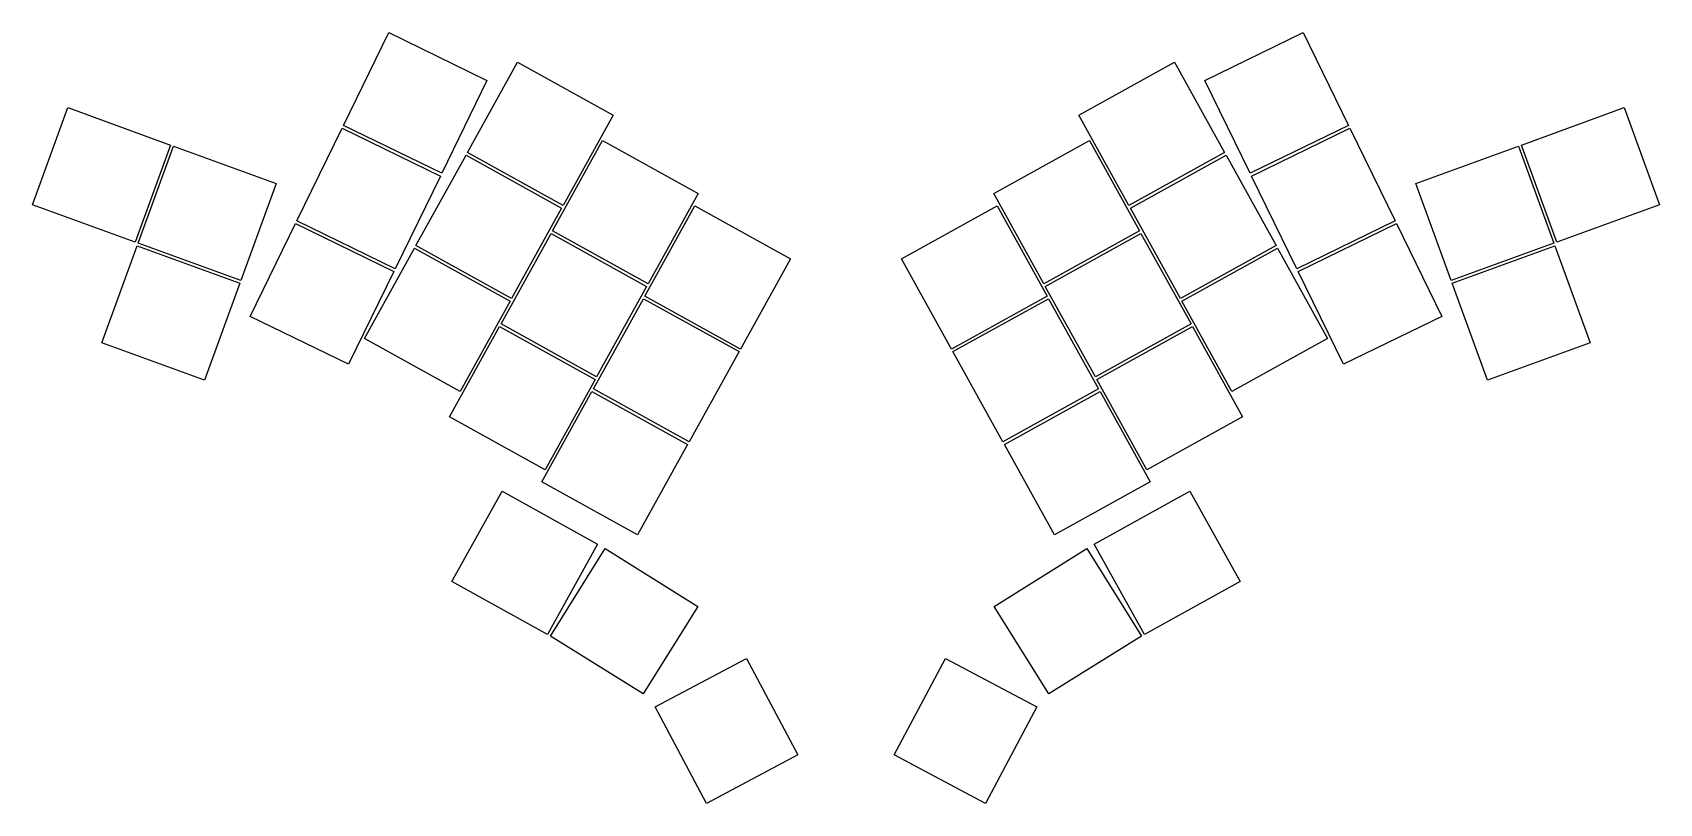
# Model space of a CAD drawing. Header units: millimetres. Extents: x 36 to 303, y -208 to -81.
import ezdxf

# ---------------------------------------------------------------- set-up
doc = ezdxf.new("R2010")
doc.units = ezdxf.units.MM

msp = doc.modelspace()

# ---------------------------------------------------------------- linework, layer by layer
for p, q in [((86.78, -96.74), (94.23, -81.46)), ((94.23, -81.46), (110.41, -89.35)), ((228.62, -89.35), (244.8, -81.46)), ((244.8, -81.46), (252.25, -96.74)), ((107.2, -101.22), (115.44, -86.35)), ((115.44, -86.35), (131.19, -95.07)), ((207.85, -95.07), (223.59, -86.35)), ((223.59, -86.35), (231.83, -101.22)), ((110.41, -89.35), (102.96, -104.63)), ((236.07, -104.63), (228.62, -89.35)), ((35.59, -109.8), (41.41, -93.82)), ((41.41, -93.82), (58.32, -99.98)), ((131.19, -95.07), (122.94, -109.94)), ((216.09, -109.94), (207.85, -95.07)), ((280.71, -99.98), (297.63, -93.82)), ((297.63, -93.82), (303.44, -109.8)), ((79.11, -112.46), (86.56, -97.18)), ((86.56, -97.18), (102.74, -105.08)), ((102.96, -104.63), (86.78, -96.74)), ((252.25, -96.74), (236.07, -104.63)), ((236.29, -105.08), (252.47, -97.18)), ((252.47, -97.18), (259.92, -112.46)), ((58.32, -99.98), (52.51, -115.95)), ((52.98, -116.12), (58.79, -100.15)), ((58.79, -100.15), (75.71, -106.3)), ((98.72, -116.52), (106.96, -101.65)), ((106.96, -101.65), (122.7, -110.38)), ((122.94, -109.94), (107.2, -101.22)), ((121.2, -114.12), (129.44, -99.25)), ((129.44, -99.25), (145.18, -107.98)), ((193.85, -107.98), (209.59, -99.25)), ((209.59, -99.25), (217.83, -114.12)), ((231.83, -101.22), (216.09, -109.94)), ((216.33, -110.38), (232.08, -101.65)), ((232.08, -101.65), (240.32, -116.52)), ((263.33, -106.3), (280.24, -100.15)), ((280.24, -100.15), (286.06, -116.12)), ((286.53, -115.95), (280.71, -99.98)), ((75.71, -106.3), (69.89, -122.28)), ((102.74, -105.08), (95.29, -120.36)), ((243.75, -120.36), (236.29, -105.08)), ((269.14, -122.28), (263.33, -106.3)), ((52.51, -115.95), (35.59, -109.8)), ((145.18, -107.98), (136.94, -122.85)), ((202.09, -122.85), (193.85, -107.98)), ((303.44, -109.8), (286.53, -115.95)), ((95.29, -120.36), (79.11, -112.46)), ((122.7, -110.38), (114.46, -125.25)), ((136.41, -124.84), (144.65, -109.97)), ((144.65, -109.97), (160.4, -118.7)), ((178.64, -118.7), (194.38, -109.97)), ((194.38, -109.97), (202.62, -124.84)), ((224.57, -125.25), (216.33, -110.38)), ((259.92, -112.46), (243.75, -120.36)), ((71.44, -128.19), (78.89, -112.91)), ((78.89, -112.91), (95.07, -120.8)), ((112.72, -129.43), (120.96, -114.56)), ((120.96, -114.56), (136.7, -123.29)), ((136.94, -122.85), (121.2, -114.12)), ((217.83, -114.12), (202.09, -122.85)), ((202.33, -123.29), (218.08, -114.56)), ((218.08, -114.56), (226.32, -129.43)), ((243.97, -120.8), (260.14, -112.91)), ((260.14, -112.91), (267.6, -128.19)), ((46.99, -132.57), (52.81, -116.59)), ((52.81, -116.59), (69.72, -122.75)), ((69.89, -122.28), (52.98, -116.12)), ((90.23, -131.83), (98.47, -116.96)), ((98.47, -116.96), (114.22, -125.69)), ((114.46, -125.25), (98.72, -116.52)), ((240.32, -116.52), (224.57, -125.25)), ((224.82, -125.69), (240.56, -116.96)), ((240.56, -116.96), (248.8, -131.83)), ((286.06, -116.12), (269.14, -122.28)), ((269.31, -122.75), (286.23, -116.59)), ((286.23, -116.59), (292.04, -132.57)), ((160.4, -118.7), (152.15, -133.57)), ((186.88, -133.57), (178.64, -118.7)), ((69.72, -122.75), (63.91, -138.72)), ((95.07, -120.8), (87.62, -136.08)), ((251.42, -136.08), (243.97, -120.8)), ((275.13, -138.72), (269.31, -122.75)), ((114.22, -125.69), (105.98, -140.56)), ((127.93, -140.15), (136.17, -125.28)), ((136.7, -123.29), (128.46, -138.15)), ((136.17, -125.28), (151.91, -134)), ((152.15, -133.57), (136.41, -124.84)), ((202.62, -124.84), (186.88, -133.57)), ((187.12, -134), (202.87, -125.28)), ((210.58, -138.15), (202.33, -123.29)), ((202.87, -125.28), (211.11, -140.15)), ((233.06, -140.56), (224.82, -125.69)), ((87.62, -136.08), (71.44, -128.19)), ((267.6, -128.19), (251.42, -136.08)), ((104.23, -144.73), (112.47, -129.86)), ((112.47, -129.86), (128.22, -138.59)), ((128.46, -138.15), (112.72, -129.43)), ((226.32, -129.43), (210.58, -138.15)), ((210.82, -138.59), (226.56, -129.86)), ((226.56, -129.86), (234.8, -144.73)), ((63.91, -138.72), (46.99, -132.57)), ((105.98, -140.56), (90.23, -131.83)), ((248.8, -131.83), (233.06, -140.56)), ((292.04, -132.57), (275.13, -138.72)), ((151.91, -134), (143.67, -148.87)), ((195.36, -148.87), (187.12, -134)), ((128.22, -138.59), (119.97, -153.46)), ((219.06, -153.46), (210.82, -138.59)), ((119.44, -155.45), (127.68, -140.58)), ((127.68, -140.58), (143.43, -149.31)), ((143.67, -148.87), (127.93, -140.15)), ((211.11, -140.15), (195.36, -148.87)), ((195.61, -149.31), (211.35, -140.58)), ((211.35, -140.58), (219.59, -155.45)), ((119.97, -153.46), (104.23, -144.73)), ((234.8, -144.73), (219.06, -153.46)), ((143.43, -149.31), (135.19, -164.18)), ((203.85, -164.18), (195.61, -149.31)), ((104.65, -171.83), (112.89, -156.96)), ((112.89, -156.96), (128.63, -165.69)), ((135.19, -164.18), (119.44, -155.45)), ((219.59, -155.45), (203.85, -164.18)), ((210.4, -165.69), (226.15, -156.96)), ((226.15, -156.96), (234.39, -171.83)), ((128.63, -165.69), (120.39, -180.56)), ((218.64, -180.56), (210.4, -165.69)), ((120.85, -180.83), (129.86, -166.42)), ((129.86, -166.42), (145.13, -175.95)), ((193.91, -175.95), (209.17, -166.42)), ((209.17, -166.42), (218.18, -180.83)), ((120.39, -180.56), (104.65, -171.83)), ((234.39, -171.83), (218.64, -180.56)), ((145.13, -175.95), (136.12, -190.37)), ((202.92, -190.37), (193.91, -175.95)), ((136.12, -190.37), (120.85, -180.83)), ((218.18, -180.83), (202.92, -190.37)), ((138.11, -192.5), (153.12, -184.52)), ((153.12, -184.52), (161.57, -200.41)), ((177.47, -200.41), (185.92, -184.52)), ((185.92, -184.52), (200.93, -192.5)), ((146.56, -208.4), (138.11, -192.5)), ((200.93, -192.5), (192.48, -208.4)), ((161.57, -200.41), (146.56, -208.4)), ((192.48, -208.4), (177.47, -200.41))]:
    msp.add_line(p, q)

doc.saveas('drawing.dxf')
